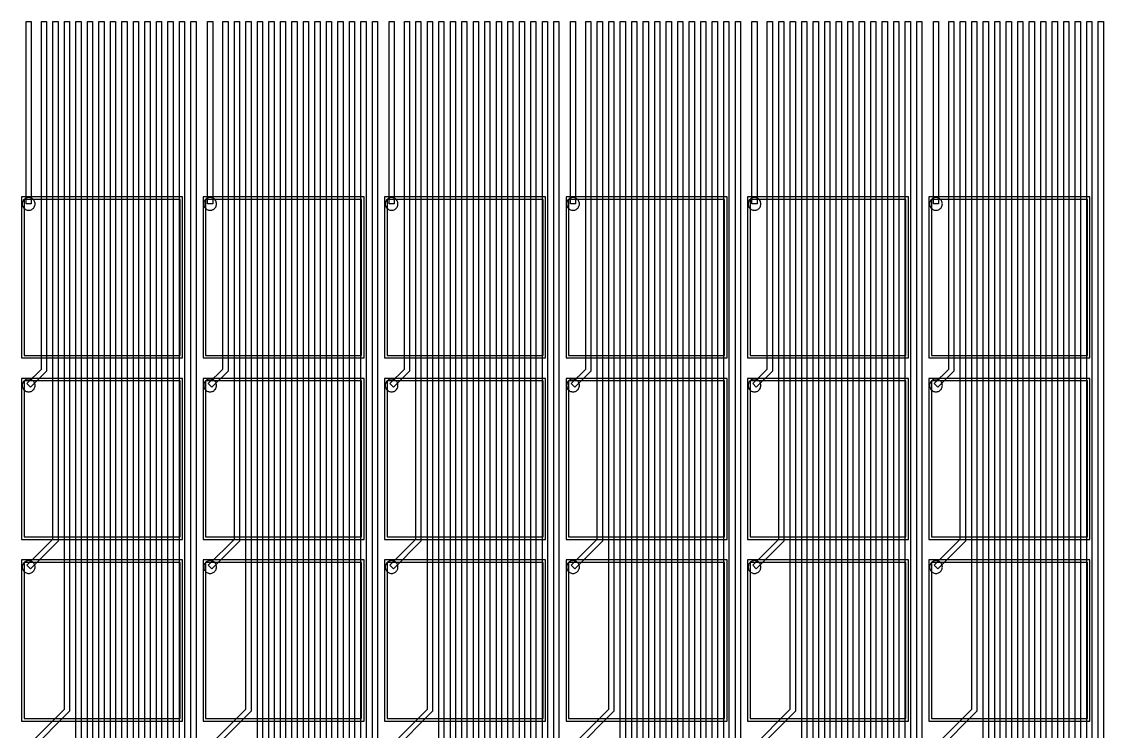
# Model space of a CAD drawing. Header units: metres. Extents: x -1210 to 4965, y 111 to 1966.
# Drawn here: x 2201 to 2624.2, y 1388 to 1665.5 of the extents above; entities that cross this region are included whole.
import ezdxf

# ---------------------------------------------------------------- set-up
doc = ezdxf.new("R2010")
doc.units = ezdxf.units.M
for name, color, linetype in [('Etching', 1, 'CONTINUOUS'), ('EtchingPad', 2, 'CONTINUOUS'), ('Metal1', 4, 'CONTINUOUS'), ('Metal2', 3, 'CONTINUOUS')]:
    doc.layers.add(name, color=color, linetype=linetype)

msp = doc.modelspace()

# ---------------------------------------------------------------- linework, layer by layer
at = {"layer": 'Etching'}
for points in [[(2206.25, 1594.25), (2206.23, 1594.58), (2206.16, 1594.9), (2206.06, 1595.21), (2205.92, 1595.5), (2205.73, 1595.77), (2205.52, 1596.02), (2205.27, 1596.23), (2205, 1596.42), (2204.71, 1596.56), (2204.4, 1596.66), (2204.08, 1596.73), (2203.75, 1596.75), (2203.42, 1596.73), (2203.1, 1596.66), (2202.79, 1596.56), (2202.5, 1596.42), (2202.23, 1596.23), (2201.98, 1596.02), (2201.77, 1595.77), (2201.58, 1595.5), (2201.44, 1595.21), (2201.34, 1594.9), (2201.27, 1594.58), (2201.25, 1594.25), (2201.27, 1593.92), (2201.34, 1593.6), (2201.44, 1593.29), (2201.58, 1593), (2201.77, 1592.73), (2201.98, 1592.48), (2202.23, 1592.27), (2202.5, 1592.08), (2202.79, 1591.94), (2203.1, 1591.84), (2203.42, 1591.77), (2203.75, 1591.75), (2204.08, 1591.77), (2204.4, 1591.84), (2204.71, 1591.94), (2205, 1592.08), (2205.27, 1592.27), (2205.52, 1592.48), (2205.73, 1592.73), (2205.92, 1593), (2206.06, 1593.29), (2206.16, 1593.6), (2206.23, 1593.92), (2206.25, 1594.25)], [(2277.25, 1594.25), (2277.23, 1594.58), (2277.16, 1594.9), (2277.06, 1595.21), (2276.92, 1595.5), (2276.73, 1595.77), (2276.52, 1596.02), (2276.27, 1596.23), (2276, 1596.42), (2275.71, 1596.56), (2275.4, 1596.66), (2275.08, 1596.73), (2274.75, 1596.75), (2274.42, 1596.73), (2274.1, 1596.66), (2273.79, 1596.56), (2273.5, 1596.42), (2273.23, 1596.23), (2272.98, 1596.02), (2272.77, 1595.77), (2272.58, 1595.5), (2272.44, 1595.21), (2272.34, 1594.9), (2272.27, 1594.58), (2272.25, 1594.25), (2272.27, 1593.92), (2272.34, 1593.6), (2272.44, 1593.29), (2272.58, 1593), (2272.77, 1592.73), (2272.98, 1592.48), (2273.23, 1592.27), (2273.5, 1592.08), (2273.79, 1591.94), (2274.1, 1591.84), (2274.42, 1591.77), (2274.75, 1591.75), (2275.08, 1591.77), (2275.4, 1591.84), (2275.71, 1591.94), (2276, 1592.08), (2276.27, 1592.27), (2276.52, 1592.48), (2276.73, 1592.73), (2276.92, 1593), (2277.06, 1593.29), (2277.16, 1593.6), (2277.23, 1593.92), (2277.25, 1594.25)], [(2348.25, 1594.25), (2348.23, 1594.58), (2348.16, 1594.9), (2348.06, 1595.21), (2347.92, 1595.5), (2347.73, 1595.77), (2347.52, 1596.02), (2347.27, 1596.23), (2347, 1596.42), (2346.71, 1596.56), (2346.4, 1596.66), (2346.08, 1596.73), (2345.75, 1596.75), (2345.42, 1596.73), (2345.1, 1596.66), (2344.79, 1596.56), (2344.5, 1596.42), (2344.23, 1596.23), (2343.98, 1596.02), (2343.77, 1595.77), (2343.58, 1595.5), (2343.44, 1595.21), (2343.34, 1594.9), (2343.27, 1594.58), (2343.25, 1594.25), (2343.27, 1593.92), (2343.34, 1593.6), (2343.44, 1593.29), (2343.58, 1593), (2343.77, 1592.73), (2343.98, 1592.48), (2344.23, 1592.27), (2344.5, 1592.08), (2344.79, 1591.94), (2345.1, 1591.84), (2345.42, 1591.77), (2345.75, 1591.75), (2346.08, 1591.77), (2346.4, 1591.84), (2346.71, 1591.94), (2347, 1592.08), (2347.27, 1592.27), (2347.52, 1592.48), (2347.73, 1592.73), (2347.92, 1593), (2348.06, 1593.29), (2348.16, 1593.6), (2348.23, 1593.92), (2348.25, 1594.25)], [(2419.25, 1594.25), (2419.23, 1594.58), (2419.16, 1594.9), (2419.06, 1595.21), (2418.92, 1595.5), (2418.73, 1595.77), (2418.52, 1596.02), (2418.27, 1596.23), (2418, 1596.42), (2417.71, 1596.56), (2417.4, 1596.66), (2417.08, 1596.73), (2416.75, 1596.75), (2416.42, 1596.73), (2416.1, 1596.66), (2415.79, 1596.56), (2415.5, 1596.42), (2415.23, 1596.23), (2414.98, 1596.02), (2414.77, 1595.77), (2414.58, 1595.5), (2414.44, 1595.21), (2414.34, 1594.9), (2414.27, 1594.58), (2414.25, 1594.25), (2414.27, 1593.92), (2414.34, 1593.6), (2414.44, 1593.29), (2414.58, 1593), (2414.77, 1592.73), (2414.98, 1592.48), (2415.23, 1592.27), (2415.5, 1592.08), (2415.79, 1591.94), (2416.1, 1591.84), (2416.42, 1591.77), (2416.75, 1591.75), (2417.08, 1591.77), (2417.4, 1591.84), (2417.71, 1591.94), (2418, 1592.08), (2418.27, 1592.27), (2418.52, 1592.48), (2418.73, 1592.73), (2418.92, 1593), (2419.06, 1593.29), (2419.16, 1593.6), (2419.23, 1593.92), (2419.25, 1594.25)], [(2490.25, 1594.25), (2490.23, 1594.58), (2490.16, 1594.9), (2490.06, 1595.21), (2489.92, 1595.5), (2489.73, 1595.77), (2489.52, 1596.02), (2489.27, 1596.23), (2489, 1596.42), (2488.71, 1596.56), (2488.4, 1596.66), (2488.08, 1596.73), (2487.75, 1596.75), (2487.42, 1596.73), (2487.1, 1596.66), (2486.79, 1596.56), (2486.5, 1596.42), (2486.23, 1596.23), (2485.98, 1596.02), (2485.77, 1595.77), (2485.58, 1595.5), (2485.44, 1595.21), (2485.34, 1594.9), (2485.27, 1594.58), (2485.25, 1594.25), (2485.27, 1593.92), (2485.34, 1593.6), (2485.44, 1593.29), (2485.58, 1593), (2485.77, 1592.73), (2485.98, 1592.48), (2486.23, 1592.27), (2486.5, 1592.08), (2486.79, 1591.94), (2487.1, 1591.84), (2487.42, 1591.77), (2487.75, 1591.75), (2488.08, 1591.77), (2488.4, 1591.84), (2488.71, 1591.94), (2489, 1592.08), (2489.27, 1592.27), (2489.52, 1592.48), (2489.73, 1592.73), (2489.92, 1593), (2490.06, 1593.29), (2490.16, 1593.6), (2490.23, 1593.92), (2490.25, 1594.25)], [(2561.25, 1594.25), (2561.23, 1594.58), (2561.16, 1594.9), (2561.06, 1595.21), (2560.92, 1595.5), (2560.73, 1595.77), (2560.52, 1596.02), (2560.27, 1596.23), (2560, 1596.42), (2559.71, 1596.56), (2559.4, 1596.66), (2559.08, 1596.73), (2558.75, 1596.75), (2558.42, 1596.73), (2558.1, 1596.66), (2557.79, 1596.56), (2557.5, 1596.42), (2557.23, 1596.23), (2556.98, 1596.02), (2556.77, 1595.77), (2556.58, 1595.5), (2556.44, 1595.21), (2556.34, 1594.9), (2556.27, 1594.58), (2556.25, 1594.25), (2556.27, 1593.92), (2556.34, 1593.6), (2556.44, 1593.29), (2556.58, 1593), (2556.77, 1592.73), (2556.98, 1592.48), (2557.23, 1592.27), (2557.5, 1592.08), (2557.79, 1591.94), (2558.1, 1591.84), (2558.42, 1591.77), (2558.75, 1591.75), (2559.08, 1591.77), (2559.4, 1591.84), (2559.71, 1591.94), (2560, 1592.08), (2560.27, 1592.27), (2560.52, 1592.48), (2560.73, 1592.73), (2560.92, 1593), (2561.06, 1593.29), (2561.16, 1593.6), (2561.23, 1593.92), (2561.25, 1594.25)], [(2206.25, 1523.25), (2206.23, 1523.58), (2206.16, 1523.9), (2206.06, 1524.21), (2205.92, 1524.5), (2205.73, 1524.77), (2205.52, 1525.02), (2205.27, 1525.23), (2205, 1525.42), (2204.71, 1525.56), (2204.4, 1525.66), (2204.08, 1525.73), (2203.75, 1525.75), (2203.42, 1525.73), (2203.1, 1525.66), (2202.79, 1525.56), (2202.5, 1525.42), (2202.23, 1525.23), (2201.98, 1525.02), (2201.77, 1524.77), (2201.58, 1524.5), (2201.44, 1524.21), (2201.34, 1523.9), (2201.27, 1523.58), (2201.25, 1523.25), (2201.27, 1522.92), (2201.34, 1522.6), (2201.44, 1522.29), (2201.58, 1522), (2201.77, 1521.73), (2201.98, 1521.48), (2202.23, 1521.27), (2202.5, 1521.08), (2202.79, 1520.94), (2203.1, 1520.84), (2203.42, 1520.77), (2203.75, 1520.75), (2204.08, 1520.77), (2204.4, 1520.84), (2204.71, 1520.94), (2205, 1521.08), (2205.27, 1521.27), (2205.52, 1521.48), (2205.73, 1521.73), (2205.92, 1522), (2206.06, 1522.29), (2206.16, 1522.6), (2206.23, 1522.92), (2206.25, 1523.25)], [(2277.25, 1523.25), (2277.23, 1523.58), (2277.16, 1523.9), (2277.06, 1524.21), (2276.92, 1524.5), (2276.73, 1524.77), (2276.52, 1525.02), (2276.27, 1525.23), (2276, 1525.42), (2275.71, 1525.56), (2275.4, 1525.66), (2275.08, 1525.73), (2274.75, 1525.75), (2274.42, 1525.73), (2274.1, 1525.66), (2273.79, 1525.56), (2273.5, 1525.42), (2273.23, 1525.23), (2272.98, 1525.02), (2272.77, 1524.77), (2272.58, 1524.5), (2272.44, 1524.21), (2272.34, 1523.9), (2272.27, 1523.58), (2272.25, 1523.25), (2272.27, 1522.92), (2272.34, 1522.6), (2272.44, 1522.29), (2272.58, 1522), (2272.77, 1521.73), (2272.98, 1521.48), (2273.23, 1521.27), (2273.5, 1521.08), (2273.79, 1520.94), (2274.1, 1520.84), (2274.42, 1520.77), (2274.75, 1520.75), (2275.08, 1520.77), (2275.4, 1520.84), (2275.71, 1520.94), (2276, 1521.08), (2276.27, 1521.27), (2276.52, 1521.48), (2276.73, 1521.73), (2276.92, 1522), (2277.06, 1522.29), (2277.16, 1522.6), (2277.23, 1522.92), (2277.25, 1523.25)], [(2348.25, 1523.25), (2348.23, 1523.58), (2348.16, 1523.9), (2348.06, 1524.21), (2347.92, 1524.5), (2347.73, 1524.77), (2347.52, 1525.02), (2347.27, 1525.23), (2347, 1525.42), (2346.71, 1525.56), (2346.4, 1525.66), (2346.08, 1525.73), (2345.75, 1525.75), (2345.42, 1525.73), (2345.1, 1525.66), (2344.79, 1525.56), (2344.5, 1525.42), (2344.23, 1525.23), (2343.98, 1525.02), (2343.77, 1524.77), (2343.58, 1524.5), (2343.44, 1524.21), (2343.34, 1523.9), (2343.27, 1523.58), (2343.25, 1523.25), (2343.27, 1522.92), (2343.34, 1522.6), (2343.44, 1522.29), (2343.58, 1522), (2343.77, 1521.73), (2343.98, 1521.48), (2344.23, 1521.27), (2344.5, 1521.08), (2344.79, 1520.94), (2345.1, 1520.84), (2345.42, 1520.77), (2345.75, 1520.75), (2346.08, 1520.77), (2346.4, 1520.84), (2346.71, 1520.94), (2347, 1521.08), (2347.27, 1521.27), (2347.52, 1521.48), (2347.73, 1521.73), (2347.92, 1522), (2348.06, 1522.29), (2348.16, 1522.6), (2348.23, 1522.92), (2348.25, 1523.25)], [(2419.25, 1523.25), (2419.23, 1523.58), (2419.16, 1523.9), (2419.06, 1524.21), (2418.92, 1524.5), (2418.73, 1524.77), (2418.52, 1525.02), (2418.27, 1525.23), (2418, 1525.42), (2417.71, 1525.56), (2417.4, 1525.66), (2417.08, 1525.73), (2416.75, 1525.75), (2416.42, 1525.73), (2416.1, 1525.66), (2415.79, 1525.56), (2415.5, 1525.42), (2415.23, 1525.23), (2414.98, 1525.02), (2414.77, 1524.77), (2414.58, 1524.5), (2414.44, 1524.21), (2414.34, 1523.9), (2414.27, 1523.58), (2414.25, 1523.25), (2414.27, 1522.92), (2414.34, 1522.6), (2414.44, 1522.29), (2414.58, 1522), (2414.77, 1521.73), (2414.98, 1521.48), (2415.23, 1521.27), (2415.5, 1521.08), (2415.79, 1520.94), (2416.1, 1520.84), (2416.42, 1520.77), (2416.75, 1520.75), (2417.08, 1520.77), (2417.4, 1520.84), (2417.71, 1520.94), (2418, 1521.08), (2418.27, 1521.27), (2418.52, 1521.48), (2418.73, 1521.73), (2418.92, 1522), (2419.06, 1522.29), (2419.16, 1522.6), (2419.23, 1522.92), (2419.25, 1523.25)], [(2490.25, 1523.25), (2490.23, 1523.58), (2490.16, 1523.9), (2490.06, 1524.21), (2489.92, 1524.5), (2489.73, 1524.77), (2489.52, 1525.02), (2489.27, 1525.23), (2489, 1525.42), (2488.71, 1525.56), (2488.4, 1525.66), (2488.08, 1525.73), (2487.75, 1525.75), (2487.42, 1525.73), (2487.1, 1525.66), (2486.79, 1525.56), (2486.5, 1525.42), (2486.23, 1525.23), (2485.98, 1525.02), (2485.77, 1524.77), (2485.58, 1524.5), (2485.44, 1524.21), (2485.34, 1523.9), (2485.27, 1523.58), (2485.25, 1523.25), (2485.27, 1522.92), (2485.34, 1522.6), (2485.44, 1522.29), (2485.58, 1522), (2485.77, 1521.73), (2485.98, 1521.48), (2486.23, 1521.27), (2486.5, 1521.08), (2486.79, 1520.94), (2487.1, 1520.84), (2487.42, 1520.77), (2487.75, 1520.75), (2488.08, 1520.77), (2488.4, 1520.84), (2488.71, 1520.94), (2489, 1521.08), (2489.27, 1521.27), (2489.52, 1521.48), (2489.73, 1521.73), (2489.92, 1522), (2490.06, 1522.29), (2490.16, 1522.6), (2490.23, 1522.92), (2490.25, 1523.25)], [(2561.25, 1523.25), (2561.23, 1523.58), (2561.16, 1523.9), (2561.06, 1524.21), (2560.92, 1524.5), (2560.73, 1524.77), (2560.52, 1525.02), (2560.27, 1525.23), (2560, 1525.42), (2559.71, 1525.56), (2559.4, 1525.66), (2559.08, 1525.73), (2558.75, 1525.75), (2558.42, 1525.73), (2558.1, 1525.66), (2557.79, 1525.56), (2557.5, 1525.42), (2557.23, 1525.23), (2556.98, 1525.02), (2556.77, 1524.77), (2556.58, 1524.5), (2556.44, 1524.21), (2556.34, 1523.9), (2556.27, 1523.58), (2556.25, 1523.25), (2556.27, 1522.92), (2556.34, 1522.6), (2556.44, 1522.29), (2556.58, 1522), (2556.77, 1521.73), (2556.98, 1521.48), (2557.23, 1521.27), (2557.5, 1521.08), (2557.79, 1520.94), (2558.1, 1520.84), (2558.42, 1520.77), (2558.75, 1520.75), (2559.08, 1520.77), (2559.4, 1520.84), (2559.71, 1520.94), (2560, 1521.08), (2560.27, 1521.27), (2560.52, 1521.48), (2560.73, 1521.73), (2560.92, 1522), (2561.06, 1522.29), (2561.16, 1522.6), (2561.23, 1522.92), (2561.25, 1523.25)], [(2206.25, 1452.25), (2206.23, 1452.58), (2206.16, 1452.9), (2206.06, 1453.21), (2205.92, 1453.5), (2205.73, 1453.77), (2205.52, 1454.02), (2205.27, 1454.23), (2205, 1454.42), (2204.71, 1454.56), (2204.4, 1454.66), (2204.08, 1454.73), (2203.75, 1454.75), (2203.42, 1454.73), (2203.1, 1454.66), (2202.79, 1454.56), (2202.5, 1454.42), (2202.23, 1454.23), (2201.98, 1454.02), (2201.77, 1453.77), (2201.58, 1453.5), (2201.44, 1453.21), (2201.34, 1452.9), (2201.27, 1452.58), (2201.25, 1452.25), (2201.27, 1451.92), (2201.34, 1451.6), (2201.44, 1451.29), (2201.58, 1451), (2201.77, 1450.73), (2201.98, 1450.48), (2202.23, 1450.27), (2202.5, 1450.08), (2202.79, 1449.94), (2203.1, 1449.84), (2203.42, 1449.77), (2203.75, 1449.75), (2204.08, 1449.77), (2204.4, 1449.84), (2204.71, 1449.94), (2205, 1450.08), (2205.27, 1450.27), (2205.52, 1450.48), (2205.73, 1450.73), (2205.92, 1451), (2206.06, 1451.29), (2206.16, 1451.6), (2206.23, 1451.92), (2206.25, 1452.25)], [(2277.25, 1452.25), (2277.23, 1452.58), (2277.16, 1452.9), (2277.06, 1453.21), (2276.92, 1453.5), (2276.73, 1453.77), (2276.52, 1454.02), (2276.27, 1454.23), (2276, 1454.42), (2275.71, 1454.56), (2275.4, 1454.66), (2275.08, 1454.73), (2274.75, 1454.75), (2274.42, 1454.73), (2274.1, 1454.66), (2273.79, 1454.56), (2273.5, 1454.42), (2273.23, 1454.23), (2272.98, 1454.02), (2272.77, 1453.77), (2272.58, 1453.5), (2272.44, 1453.21), (2272.34, 1452.9), (2272.27, 1452.58), (2272.25, 1452.25), (2272.27, 1451.92), (2272.34, 1451.6), (2272.44, 1451.29), (2272.58, 1451), (2272.77, 1450.73), (2272.98, 1450.48), (2273.23, 1450.27), (2273.5, 1450.08), (2273.79, 1449.94), (2274.1, 1449.84), (2274.42, 1449.77), (2274.75, 1449.75), (2275.08, 1449.77), (2275.4, 1449.84), (2275.71, 1449.94), (2276, 1450.08), (2276.27, 1450.27), (2276.52, 1450.48), (2276.73, 1450.73), (2276.92, 1451), (2277.06, 1451.29), (2277.16, 1451.6), (2277.23, 1451.92), (2277.25, 1452.25)], [(2348.25, 1452.25), (2348.23, 1452.58), (2348.16, 1452.9), (2348.06, 1453.21), (2347.92, 1453.5), (2347.73, 1453.77), (2347.52, 1454.02), (2347.27, 1454.23), (2347, 1454.42), (2346.71, 1454.56), (2346.4, 1454.66), (2346.08, 1454.73), (2345.75, 1454.75), (2345.42, 1454.73), (2345.1, 1454.66), (2344.79, 1454.56), (2344.5, 1454.42), (2344.23, 1454.23), (2343.98, 1454.02), (2343.77, 1453.77), (2343.58, 1453.5), (2343.44, 1453.21), (2343.34, 1452.9), (2343.27, 1452.58), (2343.25, 1452.25), (2343.27, 1451.92), (2343.34, 1451.6), (2343.44, 1451.29), (2343.58, 1451), (2343.77, 1450.73), (2343.98, 1450.48), (2344.23, 1450.27), (2344.5, 1450.08), (2344.79, 1449.94), (2345.1, 1449.84), (2345.42, 1449.77), (2345.75, 1449.75), (2346.08, 1449.77), (2346.4, 1449.84), (2346.71, 1449.94), (2347, 1450.08), (2347.27, 1450.27), (2347.52, 1450.48), (2347.73, 1450.73), (2347.92, 1451), (2348.06, 1451.29), (2348.16, 1451.6), (2348.23, 1451.92), (2348.25, 1452.25)], [(2419.25, 1452.25), (2419.23, 1452.58), (2419.16, 1452.9), (2419.06, 1453.21), (2418.92, 1453.5), (2418.73, 1453.77), (2418.52, 1454.02), (2418.27, 1454.23), (2418, 1454.42), (2417.71, 1454.56), (2417.4, 1454.66), (2417.08, 1454.73), (2416.75, 1454.75), (2416.42, 1454.73), (2416.1, 1454.66), (2415.79, 1454.56), (2415.5, 1454.42), (2415.23, 1454.23), (2414.98, 1454.02), (2414.77, 1453.77), (2414.58, 1453.5), (2414.44, 1453.21), (2414.34, 1452.9), (2414.27, 1452.58), (2414.25, 1452.25), (2414.27, 1451.92), (2414.34, 1451.6), (2414.44, 1451.29), (2414.58, 1451), (2414.77, 1450.73), (2414.98, 1450.48), (2415.23, 1450.27), (2415.5, 1450.08), (2415.79, 1449.94), (2416.1, 1449.84), (2416.42, 1449.77), (2416.75, 1449.75), (2417.08, 1449.77), (2417.4, 1449.84), (2417.71, 1449.94), (2418, 1450.08), (2418.27, 1450.27), (2418.52, 1450.48), (2418.73, 1450.73), (2418.92, 1451), (2419.06, 1451.29), (2419.16, 1451.6), (2419.23, 1451.92), (2419.25, 1452.25)], [(2490.25, 1452.25), (2490.23, 1452.58), (2490.16, 1452.9), (2490.06, 1453.21), (2489.92, 1453.5), (2489.73, 1453.77), (2489.52, 1454.02), (2489.27, 1454.23), (2489, 1454.42), (2488.71, 1454.56), (2488.4, 1454.66), (2488.08, 1454.73), (2487.75, 1454.75), (2487.42, 1454.73), (2487.1, 1454.66), (2486.79, 1454.56), (2486.5, 1454.42), (2486.23, 1454.23), (2485.98, 1454.02), (2485.77, 1453.77), (2485.58, 1453.5), (2485.44, 1453.21), (2485.34, 1452.9), (2485.27, 1452.58), (2485.25, 1452.25), (2485.27, 1451.92), (2485.34, 1451.6), (2485.44, 1451.29), (2485.58, 1451), (2485.77, 1450.73), (2485.98, 1450.48), (2486.23, 1450.27), (2486.5, 1450.08), (2486.79, 1449.94), (2487.1, 1449.84), (2487.42, 1449.77), (2487.75, 1449.75), (2488.08, 1449.77), (2488.4, 1449.84), (2488.71, 1449.94), (2489, 1450.08), (2489.27, 1450.27), (2489.52, 1450.48), (2489.73, 1450.73), (2489.92, 1451), (2490.06, 1451.29), (2490.16, 1451.6), (2490.23, 1451.92), (2490.25, 1452.25)], [(2561.25, 1452.25), (2561.23, 1452.58), (2561.16, 1452.9), (2561.06, 1453.21), (2560.92, 1453.5), (2560.73, 1453.77), (2560.52, 1454.02), (2560.27, 1454.23), (2560, 1454.42), (2559.71, 1454.56), (2559.4, 1454.66), (2559.08, 1454.73), (2558.75, 1454.75), (2558.42, 1454.73), (2558.1, 1454.66), (2557.79, 1454.56), (2557.5, 1454.42), (2557.23, 1454.23), (2556.98, 1454.02), (2556.77, 1453.77), (2556.58, 1453.5), (2556.44, 1453.21), (2556.34, 1452.9), (2556.27, 1452.58), (2556.25, 1452.25), (2556.27, 1451.92), (2556.34, 1451.6), (2556.44, 1451.29), (2556.58, 1451), (2556.77, 1450.73), (2556.98, 1450.48), (2557.23, 1450.27), (2557.5, 1450.08), (2557.79, 1449.94), (2558.1, 1449.84), (2558.42, 1449.77), (2558.75, 1449.75), (2559.08, 1449.77), (2559.4, 1449.84), (2559.71, 1449.94), (2560, 1450.08), (2560.27, 1450.27), (2560.52, 1450.48), (2560.73, 1450.73), (2560.92, 1451), (2561.06, 1451.29), (2561.16, 1451.6), (2561.23, 1451.92), (2561.25, 1452.25)]]:
    msp.add_lwpolyline(points, close=True, dxfattribs=at)
at = {"layer": 'EtchingPad'}
for points in [[(2202, 1535), (2263, 1535), (2263, 1596), (2202, 1596), (2202, 1535)], [(2273, 1535), (2334, 1535), (2334, 1596), (2273, 1596), (2273, 1535)], [(2344, 1535), (2405, 1535), (2405, 1596), (2344, 1596), (2344, 1535)], [(2415, 1535), (2476, 1535), (2476, 1596), (2415, 1596), (2415, 1535)], [(2486, 1535), (2547, 1535), (2547, 1596), (2486, 1596), (2486, 1535)], [(2557, 1535), (2618, 1535), (2618, 1596), (2557, 1596), (2557, 1535)], [(2202, 1464), (2263, 1464), (2263, 1525), (2202, 1525), (2202, 1464)], [(2273, 1464), (2334, 1464), (2334, 1525), (2273, 1525), (2273, 1464)], [(2344, 1464), (2405, 1464), (2405, 1525), (2344, 1525), (2344, 1464)], [(2415, 1464), (2476, 1464), (2476, 1525), (2415, 1525), (2415, 1464)], [(2486, 1464), (2547, 1464), (2547, 1525), (2486, 1525), (2486, 1464)], [(2557, 1464), (2618, 1464), (2618, 1525), (2557, 1525), (2557, 1464)], [(2202, 1393), (2263, 1393), (2263, 1454), (2202, 1454), (2202, 1393)], [(2273, 1393), (2334, 1393), (2334, 1454), (2273, 1454), (2273, 1393)], [(2344, 1393), (2405, 1393), (2405, 1454), (2344, 1454), (2344, 1393)], [(2415, 1393), (2476, 1393), (2476, 1454), (2415, 1454), (2415, 1393)], [(2486, 1393), (2547, 1393), (2547, 1454), (2486, 1454), (2486, 1393)], [(2557, 1393), (2618, 1393), (2618, 1454), (2557, 1454), (2557, 1393)]]:
    msp.add_lwpolyline(points, close=True, dxfattribs=at)
at = {"layer": 'Metal1'}
for points in [[(2204.75, 1665.5), (2204.75, 1594.25), (2202.75, 1594.25), (2202.75, 1665.5)], [(2269.25, 1665.5), (2269.25, 664.34), (2204.46, 599.54), (2203.04, 600.96), (2267.25, 665.16), (2267.25, 1665.5)], [(2264.75, 1665.5), (2264.75, 730.84), (2204.46, 670.54), (2203.04, 671.96), (2262.75, 731.66), (2262.75, 1665.5)], [(2260.25, 1665.5), (2260.25, 797.34), (2204.46, 741.54), (2203.04, 742.96), (2258.25, 798.16), (2258.25, 1665.5)], [(2255.75, 1665.5), (2255.75, 863.84), (2204.46, 812.54), (2203.04, 813.96), (2253.75, 864.66), (2253.75, 1665.5)], [(2251.25, 1665.5), (2251.25, 930.34), (2204.46, 883.54), (2203.04, 884.96), (2249.25, 931.16), (2249.25, 1665.5)], [(2246.75, 1665.5), (2246.75, 996.84), (2204.46, 954.54), (2203.04, 955.96), (2244.75, 997.66), (2244.75, 1665.5)], [(2242.25, 1665.5), (2242.25, 1063.34), (2204.46, 1025.54), (2203.04, 1026.96), (2240.25, 1064.16), (2240.25, 1665.5)], [(2237.75, 1665.5), (2237.75, 1129.84), (2204.46, 1096.54), (2203.04, 1097.96), (2235.75, 1130.66), (2235.75, 1665.5)], [(2233.25, 1665.5), (2233.25, 1196.34), (2204.46, 1167.54), (2203.04, 1168.96), (2231.25, 1197.16), (2231.25, 1665.5)], [(2228.75, 1665.5), (2228.75, 1262.84), (2204.46, 1238.54), (2203.04, 1239.96), (2226.75, 1263.66), (2226.75, 1665.5)], [(2224.25, 1665.5), (2224.25, 1329.34), (2204.46, 1309.54), (2203.04, 1310.96), (2222.25, 1330.16), (2222.25, 1665.5)], [(2219.75, 1665.5), (2219.75, 1395.84), (2204.46, 1380.54), (2203.04, 1381.96), (2217.75, 1396.66), (2217.75, 1665.5)], [(2215.25, 1665.5), (2215.25, 1462.34), (2204.46, 1451.54), (2203.04, 1452.96), (2213.25, 1463.16), (2213.25, 1665.5)], [(2210.75, 1665.5), (2210.75, 1528.84), (2204.46, 1522.54), (2203.04, 1523.96), (2208.75, 1529.66), (2208.75, 1665.5)], [(2275.75, 1665.5), (2275.75, 1594.25), (2273.75, 1594.25), (2273.75, 1665.5)], [(2340.25, 1665.5), (2340.25, 664.34), (2275.46, 599.54), (2274.04, 600.96), (2338.25, 665.16), (2338.25, 1665.5)], [(2335.75, 1665.5), (2335.75, 730.84), (2275.46, 670.54), (2274.04, 671.96), (2333.75, 731.66), (2333.75, 1665.5)], [(2331.25, 1665.5), (2331.25, 797.34), (2275.46, 741.54), (2274.04, 742.96), (2329.25, 798.16), (2329.25, 1665.5)], [(2326.75, 1665.5), (2326.75, 863.84), (2275.46, 812.54), (2274.04, 813.96), (2324.75, 864.66), (2324.75, 1665.5)], [(2322.25, 1665.5), (2322.25, 930.34), (2275.46, 883.54), (2274.04, 884.96), (2320.25, 931.16), (2320.25, 1665.5)], [(2317.75, 1665.5), (2317.75, 996.84), (2275.46, 954.54), (2274.04, 955.96), (2315.75, 997.66), (2315.75, 1665.5)], [(2313.25, 1665.5), (2313.25, 1063.34), (2275.46, 1025.54), (2274.04, 1026.96), (2311.25, 1064.16), (2311.25, 1665.5)], [(2308.75, 1665.5), (2308.75, 1129.84), (2275.46, 1096.54), (2274.04, 1097.96), (2306.75, 1130.66), (2306.75, 1665.5)], [(2304.25, 1665.5), (2304.25, 1196.34), (2275.46, 1167.54), (2274.04, 1168.96), (2302.25, 1197.16), (2302.25, 1665.5)], [(2299.75, 1665.5), (2299.75, 1262.84), (2275.46, 1238.54), (2274.04, 1239.96), (2297.75, 1263.66), (2297.75, 1665.5)], [(2295.25, 1665.5), (2295.25, 1329.34), (2275.46, 1309.54), (2274.04, 1310.96), (2293.25, 1330.16), (2293.25, 1665.5)], [(2290.75, 1665.5), (2290.75, 1395.84), (2275.46, 1380.54), (2274.04, 1381.96), (2288.75, 1396.66), (2288.75, 1665.5)], [(2286.25, 1665.5), (2286.25, 1462.34), (2275.46, 1451.54), (2274.04, 1452.96), (2284.25, 1463.16), (2284.25, 1665.5)], [(2281.75, 1665.5), (2281.75, 1528.84), (2275.46, 1522.54), (2274.04, 1523.96), (2279.75, 1529.66), (2279.75, 1665.5)], [(2346.75, 1665.5), (2346.75, 1594.25), (2344.75, 1594.25), (2344.75, 1665.5)], [(2411.25, 1665.5), (2411.25, 664.34), (2346.46, 599.54), (2345.04, 600.96), (2409.25, 665.16), (2409.25, 1665.5)], [(2406.75, 1665.5), (2406.75, 730.84), (2346.46, 670.54), (2345.04, 671.96), (2404.75, 731.66), (2404.75, 1665.5)], [(2402.25, 1665.5), (2402.25, 797.34), (2346.46, 741.54), (2345.04, 742.96), (2400.25, 798.16), (2400.25, 1665.5)], [(2397.75, 1665.5), (2397.75, 863.84), (2346.46, 812.54), (2345.04, 813.96), (2395.75, 864.66), (2395.75, 1665.5)], [(2393.25, 1665.5), (2393.25, 930.34), (2346.46, 883.54), (2345.04, 884.96), (2391.25, 931.16), (2391.25, 1665.5)], [(2388.75, 1665.5), (2388.75, 996.84), (2346.46, 954.54), (2345.04, 955.96), (2386.75, 997.66), (2386.75, 1665.5)], [(2384.25, 1665.5), (2384.25, 1063.34), (2346.46, 1025.54), (2345.04, 1026.96), (2382.25, 1064.16), (2382.25, 1665.5)], [(2379.75, 1665.5), (2379.75, 1129.84), (2346.46, 1096.54), (2345.04, 1097.96), (2377.75, 1130.66), (2377.75, 1665.5)], [(2375.25, 1665.5), (2375.25, 1196.34), (2346.46, 1167.54), (2345.04, 1168.96), (2373.25, 1197.16), (2373.25, 1665.5)], [(2370.75, 1665.5), (2370.75, 1262.84), (2346.46, 1238.54), (2345.04, 1239.96), (2368.75, 1263.66), (2368.75, 1665.5)], [(2366.25, 1665.5), (2366.25, 1329.34), (2346.46, 1309.54), (2345.04, 1310.96), (2364.25, 1330.16), (2364.25, 1665.5)], [(2361.75, 1665.5), (2361.75, 1395.84), (2346.46, 1380.54), (2345.04, 1381.96), (2359.75, 1396.66), (2359.75, 1665.5)], [(2357.25, 1665.5), (2357.25, 1462.34), (2346.46, 1451.54), (2345.04, 1452.96), (2355.25, 1463.16), (2355.25, 1665.5)], [(2352.75, 1665.5), (2352.75, 1528.84), (2346.46, 1522.54), (2345.04, 1523.96), (2350.75, 1529.66), (2350.75, 1665.5)], [(2417.75, 1665.5), (2417.75, 1594.25), (2415.75, 1594.25), (2415.75, 1665.5)], [(2482.25, 1665.5), (2482.25, 664.34), (2417.46, 599.54), (2416.04, 600.96), (2480.25, 665.16), (2480.25, 1665.5)], [(2477.75, 1665.5), (2477.75, 730.84), (2417.46, 670.54), (2416.04, 671.96), (2475.75, 731.66), (2475.75, 1665.5)], [(2473.25, 1665.5), (2473.25, 797.34), (2417.46, 741.54), (2416.04, 742.96), (2471.25, 798.16), (2471.25, 1665.5)], [(2468.75, 1665.5), (2468.75, 863.84), (2417.46, 812.54), (2416.04, 813.96), (2466.75, 864.66), (2466.75, 1665.5)], [(2464.25, 1665.5), (2464.25, 930.34), (2417.46, 883.54), (2416.04, 884.96), (2462.25, 931.16), (2462.25, 1665.5)], [(2459.75, 1665.5), (2459.75, 996.84), (2417.46, 954.54), (2416.04, 955.96), (2457.75, 997.66), (2457.75, 1665.5)], [(2455.25, 1665.5), (2455.25, 1063.34), (2417.46, 1025.54), (2416.04, 1026.96), (2453.25, 1064.16), (2453.25, 1665.5)], [(2450.75, 1665.5), (2450.75, 1129.84), (2417.46, 1096.54), (2416.04, 1097.96), (2448.75, 1130.66), (2448.75, 1665.5)], [(2446.25, 1665.5), (2446.25, 1196.34), (2417.46, 1167.54), (2416.04, 1168.96), (2444.25, 1197.16), (2444.25, 1665.5)], [(2441.75, 1665.5), (2441.75, 1262.84), (2417.46, 1238.54), (2416.04, 1239.96), (2439.75, 1263.66), (2439.75, 1665.5)], [(2437.25, 1665.5), (2437.25, 1329.34), (2417.46, 1309.54), (2416.04, 1310.96), (2435.25, 1330.16), (2435.25, 1665.5)], [(2432.75, 1665.5), (2432.75, 1395.84), (2417.46, 1380.54), (2416.04, 1381.96), (2430.75, 1396.66), (2430.75, 1665.5)], [(2428.25, 1665.5), (2428.25, 1462.34), (2417.46, 1451.54), (2416.04, 1452.96), (2426.25, 1463.16), (2426.25, 1665.5)], [(2423.75, 1665.5), (2423.75, 1528.84), (2417.46, 1522.54), (2416.04, 1523.96), (2421.75, 1529.66), (2421.75, 1665.5)], [(2488.75, 1665.5), (2488.75, 1594.25), (2486.75, 1594.25), (2486.75, 1665.5)], [(2553.25, 1665.5), (2553.25, 664.34), (2488.46, 599.54), (2487.04, 600.96), (2551.25, 665.16), (2551.25, 1665.5)], [(2548.75, 1665.5), (2548.75, 730.84), (2488.46, 670.54), (2487.04, 671.96), (2546.75, 731.66), (2546.75, 1665.5)], [(2544.25, 1665.5), (2544.25, 797.34), (2488.46, 741.54), (2487.04, 742.96), (2542.25, 798.16), (2542.25, 1665.5)], [(2539.75, 1665.5), (2539.75, 863.84), (2488.46, 812.54), (2487.04, 813.96), (2537.75, 864.66), (2537.75, 1665.5)], [(2535.25, 1665.5), (2535.25, 930.34), (2488.46, 883.54), (2487.04, 884.96), (2533.25, 931.16), (2533.25, 1665.5)], [(2530.75, 1665.5), (2530.75, 996.84), (2488.46, 954.54), (2487.04, 955.96), (2528.75, 997.66), (2528.75, 1665.5)], [(2526.25, 1665.5), (2526.25, 1063.34), (2488.46, 1025.54), (2487.04, 1026.96), (2524.25, 1064.16), (2524.25, 1665.5)], [(2521.75, 1665.5), (2521.75, 1129.84), (2488.46, 1096.54), (2487.04, 1097.96), (2519.75, 1130.66), (2519.75, 1665.5)], [(2517.25, 1665.5), (2517.25, 1196.34), (2488.46, 1167.54), (2487.04, 1168.96), (2515.25, 1197.16), (2515.25, 1665.5)], [(2512.75, 1665.5), (2512.75, 1262.84), (2488.46, 1238.54), (2487.04, 1239.96), (2510.75, 1263.66), (2510.75, 1665.5)], [(2508.25, 1665.5), (2508.25, 1329.34), (2488.46, 1309.54), (2487.04, 1310.96), (2506.25, 1330.16), (2506.25, 1665.5)], [(2503.75, 1665.5), (2503.75, 1395.84), (2488.46, 1380.54), (2487.04, 1381.96), (2501.75, 1396.66), (2501.75, 1665.5)], [(2499.25, 1665.5), (2499.25, 1462.34), (2488.46, 1451.54), (2487.04, 1452.96), (2497.25, 1463.16), (2497.25, 1665.5)], [(2494.75, 1665.5), (2494.75, 1528.84), (2488.46, 1522.54), (2487.04, 1523.96), (2492.75, 1529.66), (2492.75, 1665.5)], [(2559.75, 1665.5), (2559.75, 1594.25), (2557.75, 1594.25), (2557.75, 1665.5)], [(2624.25, 1665.5), (2624.25, 664.34), (2559.46, 599.54), (2558.04, 600.96), (2622.25, 665.16), (2622.25, 1665.5)], [(2619.75, 1665.5), (2619.75, 730.84), (2559.46, 670.54), (2558.04, 671.96), (2617.75, 731.66), (2617.75, 1665.5)], [(2615.25, 1665.5), (2615.25, 797.34), (2559.46, 741.54), (2558.04, 742.96), (2613.25, 798.16), (2613.25, 1665.5)], [(2610.75, 1665.5), (2610.75, 863.84), (2559.46, 812.54), (2558.04, 813.96), (2608.75, 864.66), (2608.75, 1665.5)], [(2606.25, 1665.5), (2606.25, 930.34), (2559.46, 883.54), (2558.04, 884.96), (2604.25, 931.16), (2604.25, 1665.5)], [(2601.75, 1665.5), (2601.75, 996.84), (2559.46, 954.54), (2558.04, 955.96), (2599.75, 997.66), (2599.75, 1665.5)], [(2597.25, 1665.5), (2597.25, 1063.34), (2559.46, 1025.54), (2558.04, 1026.96), (2595.25, 1064.16), (2595.25, 1665.5)], [(2592.75, 1665.5), (2592.75, 1129.84), (2559.46, 1096.54), (2558.04, 1097.96), (2590.75, 1130.66), (2590.75, 1665.5)], [(2588.25, 1665.5), (2588.25, 1196.34), (2559.46, 1167.54), (2558.04, 1168.96), (2586.25, 1197.16), (2586.25, 1665.5)], [(2583.75, 1665.5), (2583.75, 1262.84), (2559.46, 1238.54), (2558.04, 1239.96), (2581.75, 1263.66), (2581.75, 1665.5)], [(2579.25, 1665.5), (2579.25, 1329.34), (2559.46, 1309.54), (2558.04, 1310.96), (2577.25, 1330.16), (2577.25, 1665.5)], [(2574.75, 1665.5), (2574.75, 1395.84), (2559.46, 1380.54), (2558.04, 1381.96), (2572.75, 1396.66), (2572.75, 1665.5)], [(2570.25, 1665.5), (2570.25, 1462.34), (2559.46, 1451.54), (2558.04, 1452.96), (2568.25, 1463.16), (2568.25, 1665.5)], [(2565.75, 1665.5), (2565.75, 1528.84), (2559.46, 1522.54), (2558.04, 1523.96), (2563.75, 1529.66), (2563.75, 1665.5)]]:
    msp.add_lwpolyline(points, close=True, dxfattribs=at)
at = {"layer": 'Metal2'}
for points in [[(2201, 1534), (2264, 1534), (2264, 1597), (2201, 1597), (2201, 1534)], [(2272, 1534), (2335, 1534), (2335, 1597), (2272, 1597), (2272, 1534)], [(2343, 1534), (2406, 1534), (2406, 1597), (2343, 1597), (2343, 1534)], [(2414, 1534), (2477, 1534), (2477, 1597), (2414, 1597), (2414, 1534)], [(2485, 1534), (2548, 1534), (2548, 1597), (2485, 1597), (2485, 1534)], [(2556, 1534), (2619, 1534), (2619, 1597), (2556, 1597), (2556, 1534)], [(2201, 1463), (2264, 1463), (2264, 1526), (2201, 1526), (2201, 1463)], [(2272, 1463), (2335, 1463), (2335, 1526), (2272, 1526), (2272, 1463)], [(2343, 1463), (2406, 1463), (2406, 1526), (2343, 1526), (2343, 1463)], [(2414, 1463), (2477, 1463), (2477, 1526), (2414, 1526), (2414, 1463)], [(2485, 1463), (2548, 1463), (2548, 1526), (2485, 1526), (2485, 1463)], [(2556, 1463), (2619, 1463), (2619, 1526), (2556, 1526), (2556, 1463)], [(2201, 1392), (2264, 1392), (2264, 1455), (2201, 1455), (2201, 1392)], [(2272, 1392), (2335, 1392), (2335, 1455), (2272, 1455), (2272, 1392)], [(2343, 1392), (2406, 1392), (2406, 1455), (2343, 1455), (2343, 1392)], [(2414, 1392), (2477, 1392), (2477, 1455), (2414, 1455), (2414, 1392)], [(2485, 1392), (2548, 1392), (2548, 1455), (2485, 1455), (2485, 1392)], [(2556, 1392), (2619, 1392), (2619, 1455), (2556, 1455), (2556, 1392)]]:
    msp.add_lwpolyline(points, close=True, dxfattribs=at)

doc.saveas('drawing.dxf')
